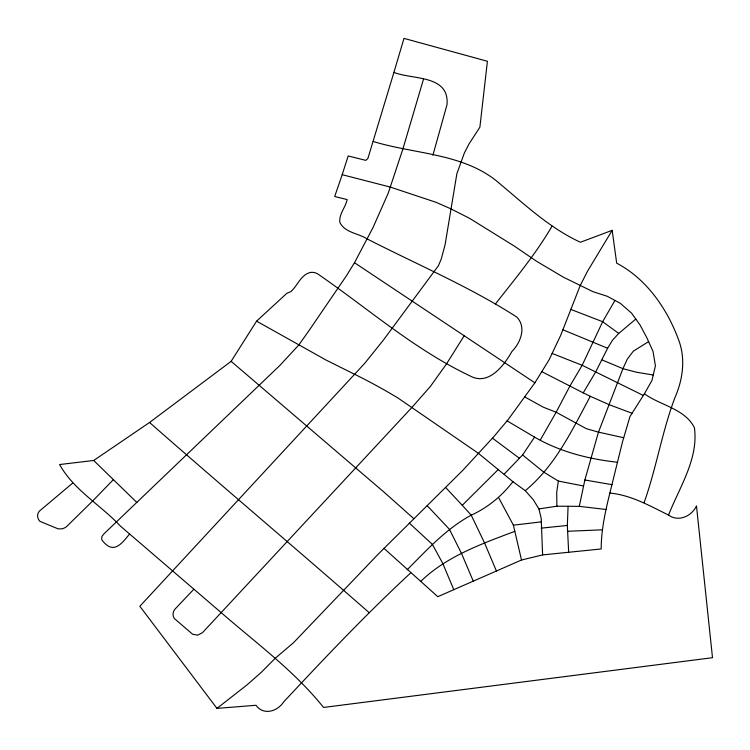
<?xml version="1.0" encoding="UTF-8"?>
<svg xmlns="http://www.w3.org/2000/svg" width="750" height="750" viewBox="0 0 750 750"><rect width="100%" height="100%" fill="white"/><g stroke="black" fill="none" stroke-linecap="round" stroke-linejoin="round"><path stroke-width="1.12" d="M542.606 554.906L541.209 518.456L538.931 508.913L533.306 499.763L525.281 490.678L512.934 481.678L478.256 453.225L398.25 398.184A621.675 580.378 -28.4 0 0 354.6 374.269L326.334 360.206L256.575 321.159L231.131 361.341L149.541 422.484L93.703 460.472L59.588 464.55C73.997 490.312 100.791 505.05 120.525 526.2L221.316 612.741C256.369 643.256 294.347 670.931 323.55 707.447L712.5 657.703L696.478 505.922C691.847 516.094 678.375 522.403 668.559 515.053C649.706 505.875 631.275 495.113 609.862 493.05C605.344 511.378 601.191 529.988 601.191 548.972L542.606 554.906L521.512 560.016L437.784 596.691L383.991 548.362M568.659 552.206L567.337 525.45L568.088 506.269M617.616 462.291C588.534 459.009 560.072 451.913 534.562 437.119L522.6 454.959L543.619 472.041L558.356 481.059L556.716 492.253L556.894 506.203L538.931 508.913M556.894 506.203L579.281 506.344L584.859 479.991L598.472 432.131L622.941 368.672L627.244 359.213L633.366 351.122L648.619 341.625M609.862 493.05L622.519 441.834L629.991 416.494L644.4 393.788L651.966 380.419L655.425 365.812L653.006 351.319L646.959 337.969L640.078 325.022L631.547 313.116L620.428 303.412L607.322 296.297L592.922 291.656L563.428 277.209L536.681 261.337L514.237 246.037L469.603 218.353L450.806 208.809L436.2 202.369L390.253 187.059L342.188 174.694L334.697 196.509L347.147 199.575C345.591 207.469 338.953 213.778 339.797 222.216C344.634 232.762 358.266 233.175 367.087 238.884C417.056 264.497 469.519 286.669 516.778 317.044C526.734 327.244 520.538 342.741 511.875 351.562C503.953 365.569 488.606 386.062 470.119 375.947C415.05 349.884 368.447 308.925 318.6 274.509A11.419 10.659 -28.4 0 0 310.538 272.419C300.938 274.556 297.675 285.478 290.981 291.553L286.809 293.325L256.575 321.159M432.891 155.287L447.009 104.7C449.625 74.438 412.172 79.884 393.928 72.375L367.847 158.597L365.812 160.369L348.178 155.963L342.188 174.694M423.469 79.256L403.125 148.247L388.294 193.022L372.966 227.672L354.488 262.706L346.378 275.85L308.663 331.088L298.744 345.066L279.628 365.672L104.072 533.738L101.85 536.494L101.747 539.756C112.791 554.653 120.778 545.081 129.609 533.944M393.928 72.375L403.988 38.381L487.416 61.275L479.878 127.191L468.9 144.122L464.344 153.056L456.881 173.7L445.069 244.809L441.272 258.984L438.366 265.8L383.419 340.059L364.753 363.3L139.838 606.281L216.975 708.394L256.003 705.272C263.522 715.809 277.556 711.45 283.725 701.85C324.909 657.778 366.422 613.894 410.7 572.906M644.119 502.584C656.344 468.253 662.006 431.944 674.859 397.819C682.669 380.025 685.678 359.887 679.106 341.194C667.716 309.516 646.987 279.103 616.678 263.147L612.178 230.344L580.388 242.25C548.419 227.475 523.022 202.875 496.238 180.703C461.775 153.244 413.962 153.994 373.219 141.487M668.559 515.053C679.453 487.219 698.719 458.775 694.406 427.716C684.984 408.712 660.403 405.469 644.4 393.788M541.781 371.644L583.228 392.869L595.659 371.962L607.612 348.253L612.441 340.303L618.722 333.422L635.812 319.069M632.044 413.259L609.272 404.719L590.288 396.3C571.922 430.406 555.684 465.338 525.281 490.678M540.319 440.016L556.153 412.238L569.934 386.006L582.169 365.287L602.663 321.713L614.944 300.431M612.178 230.344L587.419 271.388L580.219 285.562L560.653 335.438L549.122 359.756L534.872 382.819L508.359 419.344L493.8 436.688L462.891 470.241L378.403 553.95L293.512 642.712L274.988 658.481L261.572 672.056L247.209 684.731L216.975 708.394M354.488 262.706L464.194 335.756L446.484 363.947L430.378 386.447L411.994 407.334L202.528 632.625L197.794 635.138L192.637 634.256L174.328 618.506C172.003 615.216 172.95 610.753 175.884 608.184L193.819 589.256M551.991 226.209C535.837 253.997 515.231 278.644 495.45 303.938M407.175 569.756C426.994 549.844 446.212 528.713 471.216 515.156C487.734 507.666 501.863 495.984 512.934 481.678M504.272 474.028L522.6 454.959M113.381 479.634L92.85 500.803L66.328 526.838L64.453 527.953L62.447 528.806L58.163 528.881L39.947 521.344C37.153 518.691 36.656 514.05 39.356 511.153L72.713 483.056M496.416 571.013L484.453 542.737L471.216 515.156L462.272 505.294L498.422 469.35M420.487 581.634C446.484 556.275 481.519 543.966 514.819 531.309M498.628 497.616L513.384 525.169L541.191 521.878M541.153 528.159L567.337 525.45M567.516 531.281L602.512 529.8M579.281 506.344L606.056 509.484M653.25 375L636.506 372.225L622.941 368.672L602.212 359.981M584.859 479.991L612 484.659M558.356 481.059L583.406 485.981M623.728 437.738L598.472 432.131L586.322 428.672L556.153 412.238L543.272 407.175L524.775 396.956M570.581 309.328L602.663 321.713L618.722 333.422M552.122 353.428L582.169 365.287L643.341 395.447M562.809 329.738L607.612 348.253M583.228 392.869L590.288 396.3M507.084 420.863L534.562 437.119M464.194 335.756L534.872 382.819M492.422 438.15L519.412 458.269M231.131 361.341L385.05 493.031L413.728 518.597M149.541 422.484C222.291 486.403 296.344 548.831 369.159 612.656M409.256 523.069L432.459 544.462L442.678 563.278L453.806 589.678M93.703 460.472L136.866 502.5M427.2 505.697L449.409 529.275L461.625 553.669L473.259 581.156M445.809 487.688L462.272 505.294M513.384 525.169L521.512 560.016"/></g></svg>
